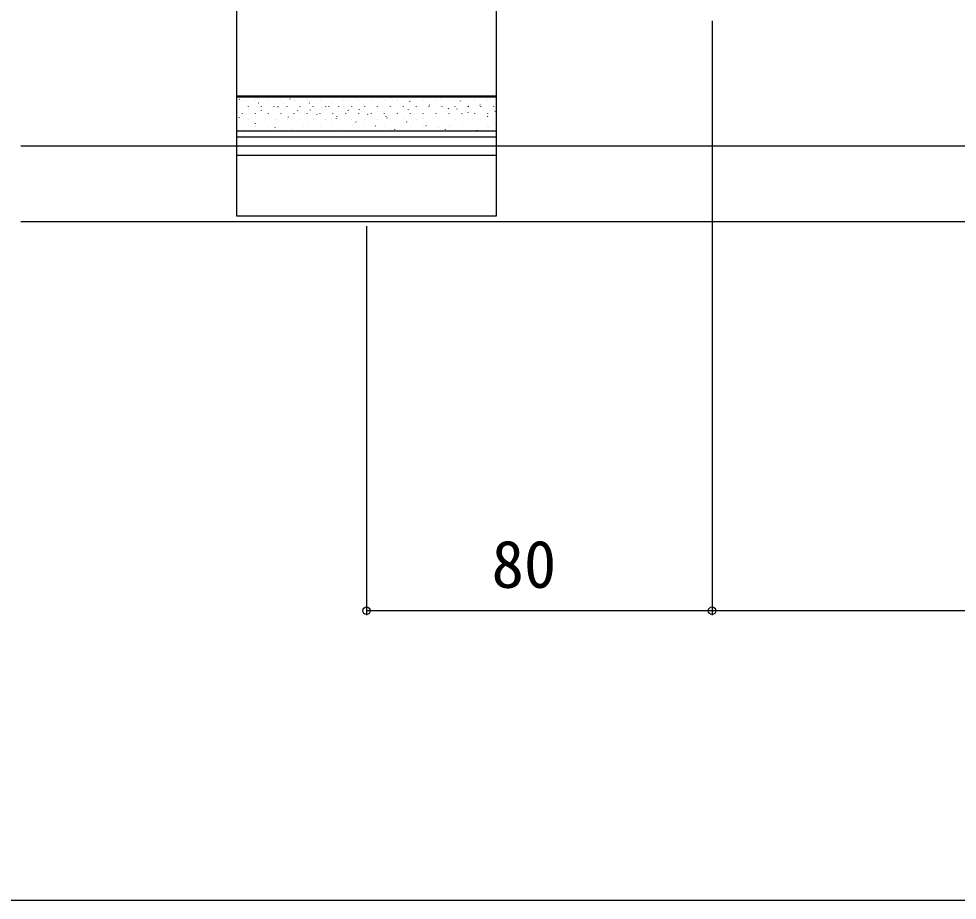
# Model space of a CAD drawing. Units: millimetres, scale not verified. Extents: x -875 to 875, y -1300 to 1294.
# Drawn here: x -709.5 to -492.2, y -1300 to -1096 of the extents above; entities that cross this region are included whole.
import ezdxf
from ezdxf.enums import TextEntityAlignment as Align

# ---------------------------------------------------------------- set-up
doc = ezdxf.new("R2010")
doc.units = ezdxf.units.MM
doc.header["$LTSCALE"] = 8
for name, color, linetype in [('0-3_YKK_12', 2, 'Continuous'), ('0-4_YKK_13', 4, 'Continuous'), ('0-5_YKK_D', 6, 'Continuous'), ('0-6_YKK_ZWAK', 7, 'Continuous'), ('0-7_YSS_K', 3, 'Continuous')]:
    doc.layers.add(name, color=color, linetype=linetype)
doc.styles.add('ＭＳ ゴシック', font='')
doc.styles.get('ＭＳ ゴシック').set_extended_font_data('MS Gothic')

msp = doc.modelspace()

# ---------------------------------------------------------------- linework, layer by layer
at = {"layer": '0-3_YKK_12'}
msp.add_line((-199, -1143), (-709, -1143), dxfattribs=at)
at = {"layer": '0-4_YKK_13'}
for p, q in [((-659, -1122.018), (-659, -1113.798)), ((-659, -1113.798), (-599, -1113.798)), ((-659, -1114.046), (-599, -1114.046)), ((-658.425, -1114.651), (-658.48, -1114.567)), ((-654.288, -1114.453), (-654.292, -1114.443)), ((-646.695, -1114.615), (-646.75, -1114.531)), ((-642.952, -1114.376), (-642.955, -1114.367)), ((-631.615, -1114.299), (-631.618, -1114.29)), ((-623.44, -1114.234), (-623.495, -1114.151)), ((-620.278, -1114.223), (-620.282, -1114.213)), ((-611.71, -1114.198), (-611.766, -1114.115)), ((-608.942, -1114.146), (-608.945, -1114.137)), ((-657.701, -1114.942), (-657.701, -1114.892)), ((-656.917, -1115.052), (-656.921, -1115.042)), ((-656.326, -1116.367), (-656.326, -1116.317)), ((-654.711, -1114.942), (-654.711, -1114.892)), ((-653.921, -1115.535), (-653.977, -1115.452)), ((-653.336, -1116.367), (-653.336, -1116.317)), ((-651.721, -1114.942), (-651.721, -1114.892)), ((-650.688, -1116.597), (-650.691, -1116.588)), ((-650.346, -1116.367), (-650.346, -1116.317)), ((-649.418, -1116.419), (-649.473, -1116.336)), ((-648.731, -1114.942), (-648.731, -1114.892)), ((-648.193, -1115.621), (-648.196, -1115.612)), ((-647.356, -1116.367), (-647.356, -1116.317)), ((-645.741, -1114.942), (-645.741, -1114.892)), ((-645.581, -1114.975), (-645.584, -1114.966)), ((-644.366, -1116.367), (-644.366, -1116.317)), ((-642.751, -1114.942), (-642.751, -1114.892)), ((-642.192, -1115.499), (-642.247, -1115.416)), ((-641.376, -1116.367), (-641.376, -1116.317)), ((-639.761, -1114.942), (-639.761, -1114.892)), ((-639.351, -1116.52), (-639.355, -1116.511)), ((-638.386, -1116.367), (-638.386, -1116.317)), ((-637.689, -1116.384), (-637.744, -1116.3)), ((-636.856, -1115.544), (-636.859, -1115.535)), ((-636.771, -1114.942), (-636.771, -1114.892)), ((-635.396, -1116.367), (-635.396, -1116.317)), ((-634.244, -1114.898), (-634.247, -1114.889)), ((-633.781, -1114.942), (-633.781, -1114.892)), ((-632.406, -1116.367), (-632.406, -1116.317)), ((-630.791, -1114.942), (-630.791, -1114.892)), ((-629.416, -1116.367), (-629.416, -1116.317)), ((-628.015, -1116.444), (-628.018, -1116.434)), ((-627.801, -1114.942), (-627.801, -1114.892)), ((-626.426, -1116.367), (-626.426, -1116.317)), ((-625.519, -1115.468), (-625.523, -1115.458)), ((-624.811, -1114.942), (-624.811, -1114.892)), ((-623.436, -1116.367), (-623.436, -1116.317)), ((-622.907, -1114.822), (-622.911, -1114.812)), ((-621.821, -1114.942), (-621.821, -1114.892)), ((-620.446, -1116.367), (-620.446, -1116.317)), ((-618.937, -1115.119), (-618.992, -1115.035)), ((-618.831, -1114.942), (-618.831, -1114.892)), ((-617.456, -1116.367), (-617.456, -1116.317)), ((-616.678, -1116.367), (-616.681, -1116.358)), ((-615.841, -1114.942), (-615.841, -1114.892)), ((-614.434, -1116.003), (-614.489, -1115.92)), ((-614.466, -1116.367), (-614.466, -1116.317)), ((-614.183, -1115.391), (-614.186, -1115.382)), ((-612.851, -1114.942), (-612.851, -1114.892)), ((-611.571, -1114.745), (-611.574, -1114.736)), ((-611.476, -1116.367), (-611.476, -1116.317)), ((-609.861, -1114.942), (-609.861, -1114.892)), ((-608.486, -1116.367), (-608.486, -1116.317)), ((-607.207, -1115.083), (-607.262, -1114.999)), ((-606.871, -1114.942), (-606.871, -1114.892)), ((-605.496, -1116.367), (-605.496, -1116.317)), ((-605.341, -1116.29), (-605.345, -1116.281)), ((-603.881, -1114.942), (-603.881, -1114.892)), ((-602.846, -1115.314), (-602.849, -1115.305)), ((-602.704, -1115.967), (-602.759, -1115.884)), ((-602.506, -1116.367), (-602.506, -1116.317)), ((-600.891, -1114.942), (-600.891, -1114.892)), ((-600.234, -1114.668), (-600.237, -1114.659)), ((-599.516, -1116.367), (-599.516, -1116.317)), ((-658.425, -1118.818), (-658.428, -1118.808)), ((-657.701, -1117.982), (-657.701, -1117.932)), ((-655.929, -1117.842), (-655.933, -1117.832)), ((-654.711, -1117.982), (-654.711, -1117.932)), ((-653.317, -1117.196), (-653.32, -1117.186)), ((-651.721, -1117.982), (-651.721, -1117.932)), ((-648.731, -1117.982), (-648.731, -1117.932)), ((-647.088, -1118.741), (-647.091, -1118.732)), ((-645.741, -1117.982), (-645.741, -1117.932)), ((-644.915, -1117.304), (-644.97, -1117.221)), ((-644.593, -1117.765), (-644.596, -1117.756)), ((-642.751, -1117.982), (-642.751, -1117.932)), ((-641.98, -1117.119), (-641.984, -1117.11)), ((-640.412, -1118.188), (-640.467, -1118.105)), ((-639.761, -1117.982), (-639.761, -1117.932)), ((-636.771, -1117.982), (-636.771, -1117.932)), ((-635.751, -1118.664), (-635.755, -1118.655)), ((-633.781, -1117.982), (-633.781, -1117.932)), ((-633.256, -1117.689), (-633.259, -1117.679)), ((-633.185, -1117.268), (-633.241, -1117.185)), ((-630.791, -1117.982), (-630.791, -1117.932)), ((-630.644, -1117.043), (-630.647, -1117.033)), ((-628.682, -1118.152), (-628.737, -1118.069)), ((-627.801, -1117.982), (-627.801, -1117.932)), ((-624.811, -1117.982), (-624.811, -1117.932)), ((-624.415, -1118.588), (-624.418, -1118.578)), ((-621.919, -1117.612), (-621.923, -1117.602)), ((-621.821, -1117.982), (-621.821, -1117.932)), ((-619.307, -1116.966), (-619.31, -1116.956)), ((-618.831, -1117.982), (-618.831, -1117.932)), ((-615.841, -1117.982), (-615.841, -1117.932)), ((-613.078, -1118.511), (-613.081, -1118.502)), ((-612.851, -1117.982), (-612.851, -1117.932)), ((-610.583, -1117.535), (-610.586, -1117.526)), ((-609.93, -1116.887), (-609.986, -1116.804)), ((-609.861, -1117.982), (-609.861, -1117.932)), ((-607.97, -1116.889), (-607.974, -1116.88)), ((-606.871, -1117.982), (-606.871, -1117.932)), ((-605.427, -1117.772), (-605.482, -1117.689)), ((-603.881, -1117.982), (-603.881, -1117.932)), ((-601.741, -1118.435), (-601.745, -1118.425)), ((-600.924, -1118.656), (-600.979, -1118.573)), ((-600.891, -1117.982), (-600.891, -1117.932)), ((-599.246, -1117.459), (-599.249, -1117.449)), ((-657.701, -1121.022), (-657.701, -1120.972)), ((-656.326, -1119.407), (-656.326, -1119.357)), ((-654.824, -1120.962), (-654.828, -1120.953)), ((-654.66, -1120.338), (-654.716, -1120.254)), ((-654.711, -1121.022), (-654.711, -1120.972)), ((-653.336, -1119.407), (-653.336, -1119.357)), ((-652.329, -1119.986), (-652.332, -1119.977)), ((-651.721, -1121.022), (-651.721, -1120.972)), ((-650.346, -1119.407), (-650.346, -1119.357)), ((-649.717, -1119.34), (-649.72, -1119.331)), ((-648.731, -1121.022), (-648.731, -1120.972)), ((-647.356, -1119.407), (-647.356, -1119.357)), ((-645.741, -1121.022), (-645.741, -1120.972)), ((-644.366, -1119.407), (-644.366, -1119.357)), ((-643.488, -1120.885), (-643.491, -1120.876)), ((-642.751, -1121.022), (-642.751, -1120.972)), ((-641.376, -1119.407), (-641.376, -1119.357)), ((-640.992, -1119.909), (-640.996, -1119.9)), ((-639.761, -1121.022), (-639.761, -1120.972)), ((-638.386, -1119.407), (-638.386, -1119.357)), ((-638.38, -1119.263), (-638.383, -1119.254)), ((-636.771, -1121.022), (-636.771, -1120.972)), ((-635.909, -1119.073), (-635.964, -1118.989)), ((-635.396, -1119.407), (-635.396, -1119.357)), ((-633.781, -1121.022), (-633.781, -1120.972)), ((-632.406, -1119.407), (-632.406, -1119.357)), ((-632.151, -1120.809), (-632.154, -1120.799)), ((-631.405, -1119.957), (-631.461, -1119.874)), ((-630.791, -1121.022), (-630.791, -1120.972)), ((-629.656, -1119.833), (-629.659, -1119.823)), ((-629.416, -1119.407), (-629.416, -1119.357)), ((-627.801, -1121.022), (-627.801, -1120.972)), ((-627.043, -1119.187), (-627.047, -1119.177)), ((-626.902, -1120.842), (-626.957, -1120.758)), ((-626.426, -1119.407), (-626.426, -1119.357)), ((-624.811, -1121.022), (-624.811, -1120.972)), ((-624.179, -1119.037), (-624.234, -1118.953)), ((-623.436, -1119.407), (-623.436, -1119.357)), ((-621.821, -1121.022), (-621.821, -1120.972)), ((-620.814, -1120.732), (-620.818, -1120.723)), ((-620.446, -1119.407), (-620.446, -1119.357)), ((-619.676, -1119.921), (-619.731, -1119.838)), ((-618.831, -1121.022), (-618.831, -1120.972)), ((-618.319, -1119.756), (-618.322, -1119.747)), ((-617.456, -1119.407), (-617.456, -1119.357)), ((-615.841, -1121.022), (-615.841, -1120.972)), ((-615.707, -1119.11), (-615.71, -1119.101)), ((-615.173, -1120.806), (-615.228, -1120.722)), ((-614.466, -1119.407), (-614.466, -1119.357)), ((-612.851, -1121.022), (-612.851, -1120.972)), ((-611.476, -1119.407), (-611.476, -1119.357)), ((-609.861, -1121.022), (-609.861, -1120.972)), ((-609.478, -1120.655), (-609.481, -1120.646)), ((-608.486, -1119.407), (-608.486, -1119.357)), ((-606.982, -1119.679), (-606.986, -1119.67)), ((-606.871, -1121.022), (-606.871, -1120.972)), ((-605.496, -1119.407), (-605.496, -1119.357)), ((-604.37, -1119.033), (-604.373, -1119.024)), ((-603.881, -1121.022), (-603.881, -1120.972)), ((-602.506, -1119.407), (-602.506, -1119.357)), ((-600.891, -1121.022), (-600.891, -1120.972)), ((-599.516, -1119.407), (-599.516, -1119.357)), ((-657.453, -1121.561), (-657.457, -1121.551)), ((-650.157, -1121.222), (-650.212, -1121.139)), ((-646.117, -1121.484), (-646.12, -1121.475)), ((-634.78, -1121.408), (-634.783, -1121.398)), ((-626.055, -1121.977), (-626.059, -1121.968)), ((-623.443, -1121.331), (-623.447, -1121.321)), ((-622.399, -1121.726), (-622.454, -1121.643)), ((-614.719, -1121.9), (-614.722, -1121.891)), ((-612.107, -1121.254), (-612.11, -1121.245)), ((-610.669, -1121.69), (-610.725, -1121.607)), ((-603.382, -1121.824), (-603.385, -1121.814)), ((-600.77, -1121.178), (-600.773, -1121.168)), ((-659, -1123.324), (-599, -1123.324)), ((-659, -1127.6), (-599, -1127.6))]:
    msp.add_line(p, q, dxfattribs=at)
msp.add_lwpolyline([(-599, -944.3), (-599, -1141.7), (-659, -1141.7), (-659, -944.3)], close=True, dxfattribs=at)
msp.add_lwpolyline([(-599, -1113.798), (-599, -1122.018), (-659, -1122.018)], dxfattribs=at)
at = {"layer": '0-5_YKK_D'}
for p, q in [((-549, -1096.5), (-549, -1234)), ((-549, -1096.5), (-549, -1234)), ((-629, -1144), (-629, -1234)), ((-549, -1233), (-629, -1233)), ((-299, -1233), (-549, -1233))]:
    msp.add_line(p, q, dxfattribs=at)
for centre in [(-629, -1233), (-549, -1233), (-549, -1233)]:
    msp.add_circle(centre, 0.875, dxfattribs=at)
at = {"layer": '0-6_YKK_ZWAK'}
msp.add_lwpolyline([(-875, -1300), (875, -1300), (875, 1250)], dxfattribs=at)
at = {"layer": '0-7_YSS_K'}
msp.add_line((-216.5, -1125.5), (-709, -1125.5), dxfattribs=at)

# ---------------------------------------------------------------- texts
at = {"layer": '0-5_YKK_D', "style": 'ＭＳ ゴシック'}
msp.add_text('80', height=11, dxfattribs=at).set_placement((-600.037, -1231), align=Align.BOTTOM_LEFT)

doc.saveas('drawing.dxf')
